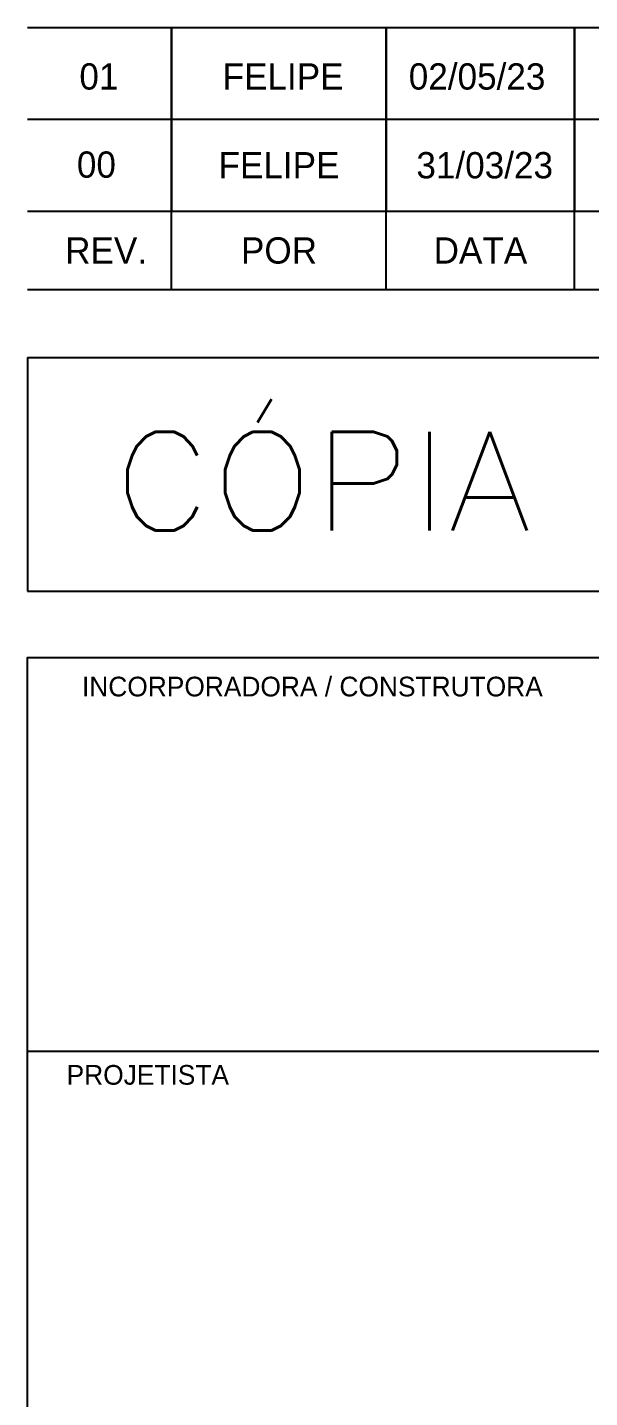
# Model space of a CAD drawing. Extents: x -3.9 to 84.1, y 0 to 62.5.
# Drawn here: x 63.61 to 67.89, y 8.95 to 19.39 of the extents above; entities that cross this region are included whole.
import ezdxf
from ezdxf.enums import TextEntityAlignment as Align

# ---------------------------------------------------------------- set-up
doc = ezdxf.new("R2010")
doc.units = 0
doc.header["$MEASUREMENT"] = 0
doc.layers.get('0').update_dxf_attribs({"linetype": 'CONTINUOUS'})
for name, color, linetype in [('ARQ_CAR', 7, 'CONTINUOUS'), ('ARQ_CAR-TXT', 7, 'CONTINUOUS'), ('ARQ_TXT-2', 2, 'CONTINUOUS'), ('PSG-NV2-FLH-SELO', 1, 'CONTINUOUS')]:
    doc.layers.add(name, color=color, linetype=linetype)
doc.styles.add('01-MILLEU', font='GOTHIC.TTF')
doc.styles.add('R300', font='SIMPLEX.SHX', dxfattribs={"width": 1.1, "height": 5.5})

msp = doc.modelspace()

# ---------------------------------------------------------------- linework, layer by layer
at = {"color": 5, "linetype": 'Continuous'}
for p, q in [((63.61, 16.874), (63.61, 15.095)), ((63.61, 16.874), (80.61, 16.874)), ((63.61, 15.095), (80.61, 15.095))]:
    msp.add_line(p, q, dxfattribs=at)
at = {"layer": 'ARQ_CAR', "color": 5}
msp.add_lwpolyline([(63.61, 2.59), (63.61, 14.59), (81.11, 14.59), (81.11, 2.59)], close=True, dxfattribs=at)
msp.add_lwpolyline([(81.11, 11.59), (63.61, 11.59)], dxfattribs=at)
at = {"layer": 'PSG-NV2-FLH-SELO'}
for p, q in [((64.709, 17.39), (64.709, 17.99)), ((66.344, 17.39), (66.344, 17.99)), ((67.778, 17.39), (67.778, 17.99)), ((81.11, 17.39), (63.61, 17.39))]:
    msp.add_line(p, q, dxfattribs=at)
at = {"layer": 'PSG-NV2-FLH-SELO', "color": 251}
for points in [[(63.61, 19.389), (64.709, 19.389), (64.709, 18.689), (64.709, 19.389), (66.344, 19.389), (66.344, 18.689), (66.344, 19.389), (67.778, 19.389), (67.778, 18.689), (67.778, 19.389), (79.81, 19.389), (79.81, 19.389), (81.11, 19.389)], [(63.61, 18.689), (64.709, 18.689), (64.709, 17.99), (64.709, 18.689), (66.344, 18.689), (66.344, 17.99), (66.344, 18.689), (67.778, 18.689), (67.778, 17.99), (67.778, 18.689), (79.81, 18.689), (79.81, 18.689), (81.11, 18.689)]]:
    msp.add_lwpolyline(points, dxfattribs=at)
at = {"layer": 'PSG-NV2-FLH-SELO'}
msp.add_lwpolyline([(63.61, 17.99), (81.11, 17.99)], dxfattribs=at)

# ---------------------------------------------------------------- texts
at = {"color": 5, "linetype": 'Continuous', "style": 'R300', "width": 1.1}
msp.add_text('CÓPIA NÃO CONTROLADA', height=0.75, dxfattribs=at).set_placement((64.268, 15.558))
at = {"layer": 'ARQ_CAR-TXT', "color": 1, "style": '01-MILLEU'}
for s, p in [('INCORPORADORA / CONSTRUTORA ', (64.026, 14.294)), ('PROJETISTA', (63.909, 11.337))]:
    msp.add_text(s, height=0.15, dxfattribs=at).set_placement(p)
at = {"layer": 'ARQ_TXT-2', "char_height": 0.2, "style": '01-MILLEU'}
for s, insert, width, attachment_point in [('REV.', (64.21, 17.79), 0.99956, 2), ('POR', (65.527, 17.79), 1.63449, 2), ('DATA', (66.705, 17.79), 3.93571, 1)]:
    msp.add_mtext(s, dxfattribs=dict(at, insert=insert, width=width, attachment_point=attachment_point))
at = {"layer": 'ARQ_TXT-2', "style": '01-MILLEU'}
for tag, text, p in [('01', '000', (64.155, 19.015)), ('FELIPE', '000', (65.558, 19.015)), ('02/05/23', '000', (67.036, 19.015)), ('00', '000', (64.136, 18.344)), ('FELIPE', 'RESP.DESEN', (65.527, 18.339)), ('31/03/23', '01/01/17', (67.094, 18.339))]:
    msp.add_attdef(tag, text=text, height=0.2, dxfattribs=at).set_placement(p, align=Align.MIDDLE_CENTER)

doc.saveas('drawing.dxf')
